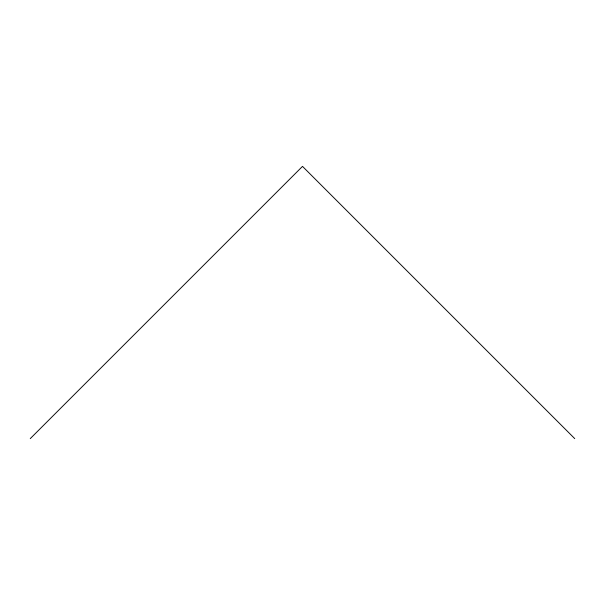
<?xml version="1.0" encoding="UTF-8"?>
<svg xmlns="http://www.w3.org/2000/svg" width="605" height="605" viewBox="0 0 605 605"><rect width="100%" height="100%" fill="white"/><g stroke="black" fill="none" stroke-linecap="round" stroke-linejoin="round"><path stroke-width="0.91" d="M30.25 438.625L302.5 166.375L574.75 438.625"/></g></svg>
